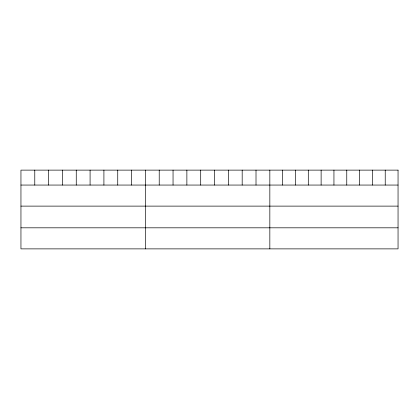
<?xml version="1.0" encoding="UTF-8"?>
<svg xmlns="http://www.w3.org/2000/svg" width="419" height="419" viewBox="0 0 419 419"><rect width="100%" height="100%" fill="white"/><g stroke="black" fill="none" stroke-linecap="round" stroke-linejoin="round"><path stroke-width="0.63" d="M20.95 185.057L398.05 185.057M20.95 206.117L398.05 206.117M20.95 227.816L398.05 227.816M385.229 170.124L385.229 185.057M372.407 170.124L372.407 185.057M359.586 170.124L359.586 185.057M346.764 170.124L346.764 185.057M333.943 170.124L333.943 185.057M321.122 170.124L321.122 185.057M308.3 170.124L308.3 185.057M295.479 170.124L295.479 185.057M282.657 170.124L282.657 185.057M269.836 170.124L269.836 248.876M256.009 170.124L256.009 185.057M242.182 170.124L242.182 185.057M228.355 170.124L228.355 185.057M214.528 170.124L214.528 185.057M200.701 170.124L200.701 185.057M186.874 170.124L186.874 185.057M173.047 170.124L173.047 185.057M159.22 170.124L159.22 185.057M145.393 170.124L145.393 248.876M131.566 170.124L131.566 185.057M117.739 170.124L117.739 185.057M103.912 170.124L103.912 185.057M90.085 170.124L90.085 185.057M76.258 170.124L76.258 185.057M62.431 170.124L62.431 185.057M48.604 170.124L48.604 185.057M34.777 170.124L34.777 185.057M398.05 170.124L20.95 170.124L20.95 248.876L398.05 248.876L398.05 170.124"/></g></svg>
